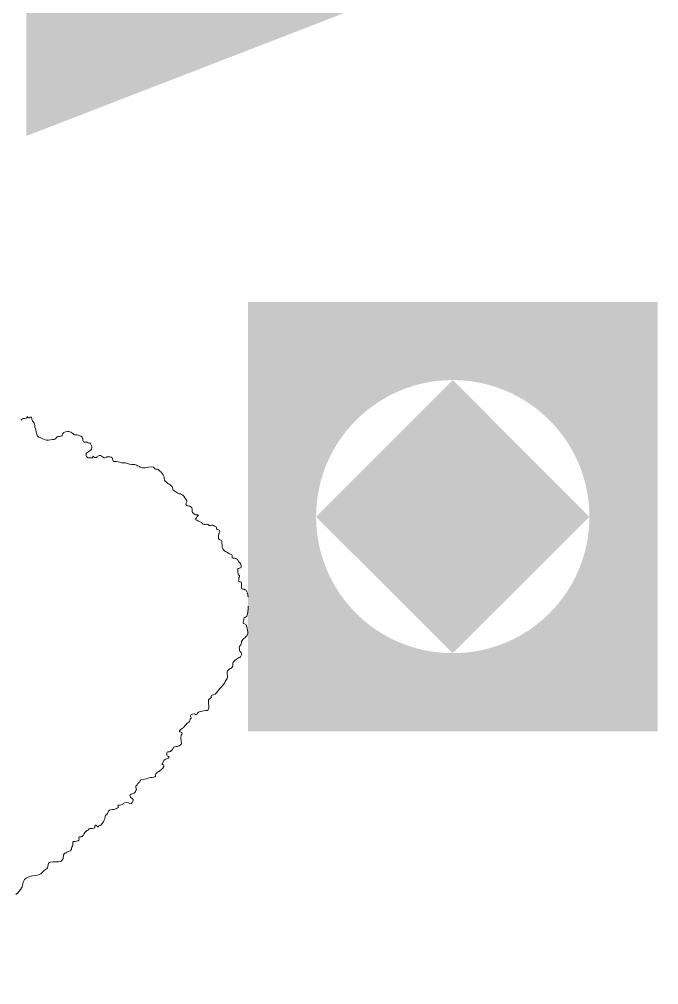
# Model space of a CAD drawing. Header units: millimetres. Extents: x 7106 to 73427, y -466 to 50348.
# Drawn here: x 42432.5 to 42516.8, y 7452.2 to 7579.4 of the extents above; entities that cross this region are included whole.
import ezdxf

# ---------------------------------------------------------------- set-up
doc = ezdxf.new("R2010")
doc.units = ezdxf.units.MM
doc.layers.add('02', color=1, linetype='Continuous')
doc.layers.add('Cotas', color=1, linetype='Continuous')

# ---------------------------------------------------------------- blocks, each defined once
blk = doc.blocks.new('ESTACIÓN DE TRABAJO VIVOTECK')
at = {"layer": '02', "transparency": 33554687}
blk.add_hatch(color=256, dxfattribs=at).paths.add_polyline_path([(-156.82, 2023.07), (-32.6, 1975.07), (-32.6, 1936.81), (-156.82, 1888.75), (-156.82, 1935.8), (-91.55, 1955.97), (-156.82, 1976.07)])
at = {"layer": '02', "transparency": 33554559}
h = blk.add_hatch(color=256, dxfattribs=at)
h.paths.add_polyline_path([(-213.38, 1868.74, 0.208775), (-213.06, 1868.54)], flags=0)
h.paths.add_polyline_path([(-247.13, 1907.79, 0.017813), (-246.83, 1907.91)], flags=0)
h.paths.add_polyline_path([(-241.16, 1904.57), (-240.74, 1904.2)], flags=0)
h.paths.add_polyline_path([(-239.72, 1904.11), (-239.25, 1903.87)], flags=0)
h.paths.add_polyline_path([(-238.55, 1902.82), (-238.28, 1902.41), (-237.78, 1902.11)], flags=0)
h.paths.add_polyline_path([(-236.83, 1901.46), (-236.46, 1900.89), (-235.69, 1900.7)], flags=0)
h.paths.add_polyline_path([(-234.29, 1899.61), (-233.88, 1899.5), (-233.63, 1899.1), (-233.35, 1898.75), (-233.23, 1898.52), (-232.89, 1898.44), (-232.13, 1897.82), (-231.39, 1897.22)], flags=0)
h.paths.add_polyline_path([(-230.34, 1895.99, 0.009659), (-230.81, 1896.39)], flags=0)
h.paths.add_polyline_path([(-229.23, 1894.64), (-228.84, 1894.08), (-227.76, 1893.22), (-227.08, 1892.71)], flags=0)
h.paths.add_polyline_path([(-213.3, 1879.29), (-212.73, 1878.89)], flags=0)
h.paths.add_polyline_path([(-158.5, 1833.25, 0.058787), (-157.84, 1833.16)], flags=0)
h.paths.add_polyline_path([(-113.23, 1798.2), (-113.23, 1796.38)], flags=0)
h.paths.add_polyline_path([(-220.28, 1722.04, 0.004771), (-221.14, 1722.42)], flags=0)
h.paths.add_polyline_path([(-226.5, 1726.93, 0.101359), (-226.96, 1727.49)], flags=0)
h.paths.add_polyline_path([(-226.96, 1727.49), (-227.79, 1727.79)], flags=0)
h.paths.add_polyline_path([(-234.18, 1730.61), (-234.99, 1731.27), (-235.51, 1732.11)], flags=0)
h.paths.add_polyline_path([(-240.63, 1738.19, 0.039421), (-239.62, 1738.16)], flags=0)
h.paths.add_polyline_path([(-240.63, 1738.19), (-241.36, 1738.77), (-242.34, 1739.78), (-243.54, 1740.38), (-244.49, 1740.08)], flags=0)
h.paths.add_polyline_path([(-253.14, 1748.83), (-254.25, 1749.41), (-254.64, 1749.9)], flags=0)
h.paths.add_polyline_path([(-265.67, 1763.61), (-266.25, 1764.36)], flags=0)
h.paths.add_polyline_path([(-265.35, 1770.82), (-264.81, 1771.28)], flags=0)
h.paths.add_polyline_path([(-254.08, 1784.22), (-253.89, 1784.59), (-253.44, 1784.59)], flags=0)
at = {"layer": '02', "transparency": 33554687}
h = blk.add_hatch(color=256, dxfattribs=at)
h.paths.add_polyline_path([(-32.83, 1771.83), (-32.83, 1856.15), (-113.26, 1856.15), (-113.26, 1771.83)], flags=0)
h.paths.add_polyline_path([(-73.05, 1787.18, 0.415371), (-46.21, 1813.94)], flags=0)
h.paths.add_polyline_path([(-99.89, 1813.94, 0.415236), (-73.05, 1787.18)], flags=0)
h.paths.add_polyline_path([(-73.05, 1840.82, 0.413989), (-99.89, 1813.94)], flags=0)
h.paths.add_polyline_path([(-46.21, 1813.94, 0.414124), (-73.05, 1840.82)], flags=0)
h = blk.add_hatch(color=7, dxfattribs=at)
h.paths.add_polyline_path([(-59.66, 1813.94, 0.415113), (-73.05, 1827.4)], flags=0)
h.paths.add_polyline_path([(-73.05, 1800.56, 0.414385), (-59.66, 1813.94)], flags=0)
h.paths.add_polyline_path([(-86.5, 1813.94, 0.412441), (-73.05, 1800.56)], flags=0)
h.paths.add_polyline_path([(-73.05, 1827.4, 0.413179), (-86.5, 1813.94)], flags=0)
at = {"layer": '02', "lineweight": 18}
for points in [[(-157.84, 1833.16), (-157.84, 1833.16), (-157.8, 1832.81), (-157.68, 1832.95)], [(-157.68, 1832.95), (-157.55, 1833.11), (-157.77, 1833.25), (-157.48, 1833.25)], [(-157.48, 1833.25), (-157.19, 1833.25), (-156.78, 1833.29), (-156.74, 1833.35)], [(-156.74, 1833.35), (-156.7, 1833.43), (-156.74, 1833.63), (-156.64, 1833.65)], [(-156.64, 1833.65), (-156.49, 1833.65), (-156.61, 1833.49), (-156.43, 1833.41)], [(-156.43, 1833.41), (-156.26, 1833.35), (-155.82, 1833.69), (-155.77, 1833.43)], [(-155.77, 1833.43), (-155.73, 1833.2), (-155.7, 1832.9), (-155.44, 1832.6)], [(-155.44, 1832.6), (-155.18, 1832.29), (-155.18, 1832.08), (-155.1, 1831.59)], [(-155.1, 1831.59), (-154.98, 1831.1), (-154.87, 1830.78), (-154.78, 1830.4)], [(-154.78, 1830.4), (-154.68, 1830.02), (-154.78, 1829.83), (-154.35, 1829.62)], [(-149.84, 1829.84), (-149.64, 1829.99), (-149.81, 1830.16), (-149.64, 1830.34)], [(-149.64, 1830.34), (-149.48, 1830.58), (-148.71, 1830.81), (-148.45, 1830.68)], [(-148.45, 1830.68), (-148.25, 1830.58), (-147.87, 1830.58), (-147.68, 1830.3)], [(-147.68, 1830.3), (-147.45, 1830.04), (-147.47, 1830.1), (-147.19, 1830.04)], [(-147.19, 1830.04), (-146.91, 1829.99), (-147.01, 1830.16), (-146.63, 1829.99)], [(-146.63, 1829.99), (-146.2, 1829.83), (-145.8, 1829.79), (-145.71, 1829.3)], [(-154.35, 1829.62), (-153.92, 1829.42), (-153.98, 1829.5), (-153.56, 1829.28)], [(-153.56, 1829.28), (-153.16, 1829.06), (-152.65, 1828.92), (-152.02, 1829.06)], [(-152.02, 1829.06), (-151.38, 1829.16), (-151.41, 1829.09), (-151.17, 1829.22)], [(-151.17, 1829.22), (-150.91, 1829.38), (-150.99, 1829.53), (-150.76, 1829.66)], [(-150.76, 1829.66), (-150.52, 1829.75), (-150.04, 1829.75), (-149.84, 1829.84)], [(-145.71, 1829.3), (-145.68, 1828.8), (-145.63, 1828.69), (-145.41, 1828.64)], [(-145.41, 1828.64), (-145.2, 1828.58), (-144.87, 1828.76), (-144.65, 1828.46)], [(-144.65, 1828.46), (-144.45, 1828.24), (-144.24, 1828.69), (-144.19, 1828.3)], [(-144.19, 1828.3), (-144.07, 1827.86), (-143.77, 1827.61), (-143.99, 1827.26)], [(-144.71, 1826.65), (-144.97, 1826.41), (-145.17, 1826.36), (-145.03, 1826.02)], [(-143.99, 1827.26), (-144.19, 1826.96), (-144.47, 1826.85), (-144.71, 1826.65)], [(-145.03, 1826.02), (-144.97, 1825.65), (-144.73, 1825.54), (-144.48, 1825.54)], [(-144.48, 1825.54), (-144.24, 1825.54), (-143.77, 1825.51), (-143.77, 1825.56)], [(-143.77, 1825.56), (-143.83, 1825.64), (-143.68, 1825.98), (-143.61, 1825.78)], [(-143.61, 1825.78), (-143.53, 1825.56), (-143.47, 1825.58), (-143.19, 1825.58)], [(-143.19, 1825.58), (-142.93, 1825.58), (-142.95, 1825.8), (-142.76, 1825.88)], [(-142.76, 1825.88), (-142.59, 1825.98), (-142.36, 1826.05), (-142.02, 1825.88)], [(-142.02, 1825.88), (-141.68, 1825.71), (-141.68, 1825.52), (-141.31, 1825.56)], [(-141.31, 1825.56), (-140.95, 1825.64), (-141.1, 1825.8), (-140.69, 1825.76)], [(-140.69, 1825.76), (-140.29, 1825.73), (-139.95, 1825.68), (-139.84, 1825.36)], [(-139.84, 1825.36), (-139.7, 1825.05), (-139.84, 1824.8), (-139.43, 1824.81)], [(-139.43, 1824.81), (-139, 1824.86), (-138.6, 1824.76), (-138.1, 1824.58)], [(-138.1, 1824.58), (-137.62, 1824.46), (-137.52, 1824.69), (-136.93, 1824.42)], [(-136.93, 1824.42), (-136.41, 1824.18), (-135.77, 1824.26), (-135.51, 1824.24)], [(-135.51, 1824.24), (-135.28, 1824.22), (-135.05, 1823.96), (-134.72, 1823.88)], [(-134.72, 1823.88), (-134.42, 1823.84), (-134.51, 1823.64), (-133.96, 1823.58)], [(-133.96, 1823.58), (-133.4, 1823.53), (-132.12, 1823.88), (-131.82, 1823.68)], [(-131.82, 1823.68), (-131.5, 1823.53), (-131.7, 1823.36), (-131.4, 1823.32)], [(-131.4, 1823.32), (-131.08, 1823.28), (-131.09, 1823.42), (-130.62, 1823.01)], [(-130.62, 1823.01), (-130.21, 1822.58), (-129.9, 1822.25), (-129.79, 1821.96)], [(-129.79, 1821.96), (-129.69, 1821.63), (-129.75, 1821.09), (-129.55, 1820.97)], [(-129.55, 1820.97), (-129.4, 1820.87), (-129.07, 1820.57), (-128.73, 1820.35)], [(-128.73, 1820.35), (-128.41, 1820.08), (-128.12, 1820.03), (-128.08, 1819.63)], [(-128.08, 1819.63), (-128.05, 1819.25), (-127.94, 1819.12), (-127.67, 1818.99)], [(-127.67, 1818.99), (-127.38, 1818.85), (-127.09, 1818.57), (-126.78, 1818.49)], [(-126.78, 1818.49), (-126.43, 1818.41), (-126.13, 1818.41), (-125.89, 1817.99)], [(-125.89, 1817.99), (-125.66, 1817.58), (-125.29, 1817.24), (-125.27, 1817.02)], [(-125.27, 1817.02), (-125.25, 1816.81), (-125.44, 1816.71), (-125.44, 1816.46)], [(-125.44, 1816.46), (-125.42, 1816.19), (-125.17, 1816.09), (-124.91, 1816.05)], [(-124.91, 1816.05), (-124.66, 1816.05), (-124.28, 1815.85), (-124.21, 1815.48)], [(-124.21, 1815.48), (-124.15, 1815.15), (-124.33, 1814.85), (-124.01, 1814.64)], [(-124.01, 1814.64), (-123.71, 1814.46), (-123.61, 1814.27), (-123.52, 1814.33)], [(-123.37, 1813.72), (-123.54, 1813.56), (-123.65, 1813.36), (-123.42, 1813.34)], [(-123.52, 1814.33), (-123.35, 1814.37), (-122.81, 1814.33), (-123.05, 1814.21)], [(-123.42, 1813.34), (-123.24, 1813.33), (-123.03, 1813.04), (-122.81, 1813)], [(-123.05, 1814.21), (-123.31, 1814.05), (-123.24, 1813.94), (-123.37, 1813.72)], [(-122.81, 1813), (-122.56, 1812.94), (-122.44, 1812.91), (-122.28, 1812.69)], [(-122.28, 1812.69), (-122.11, 1812.48), (-122.11, 1812.46), (-121.84, 1812.43)], [(-121.84, 1812.43), (-121.54, 1812.38), (-121.32, 1812.64), (-121.1, 1812.43)], [(-121.1, 1812.43), (-120.89, 1812.22), (-120.97, 1812.2), (-120.6, 1812.24)], [(-120.6, 1812.24), (-120.26, 1812.32), (-120.29, 1812.38), (-120.04, 1812.24)], [(-120.04, 1812.24), (-119.83, 1812.09), (-119.48, 1812.06), (-119.44, 1811.82)], [(-119.44, 1811.82), (-119.38, 1811.6), (-119.52, 1811.62), (-119.24, 1811.46)], [(-119.24, 1811.46), (-118.93, 1811.32), (-118.81, 1811.38), (-118.81, 1811.02)], [(-118.81, 1811.02), (-118.81, 1810.68), (-119.05, 1810.82), (-119.02, 1810.56)], [(-119.02, 1810.56), (-119.02, 1810.3), (-119.12, 1809.66), (-118.93, 1809.52)], [(-118.93, 1809.52), (-118.74, 1809.37), (-118.42, 1809.41), (-118.4, 1809.14)], [(-118.4, 1809.14), (-118.36, 1808.85), (-118.42, 1807.92), (-118.2, 1807.64)], [(-118.2, 1807.64), (-118, 1807.31), (-117.74, 1807.12), (-117.45, 1807.02)], [(-117.45, 1807.02), (-117.16, 1806.9), (-117.29, 1806.86), (-116.9, 1806.7)], [(-116.9, 1806.7), (-116.52, 1806.57), (-116.48, 1806.57), (-116.4, 1806.34)], [(-116.4, 1806.34), (-116.28, 1806.09), (-116.54, 1805.92), (-116.2, 1805.84)], [(-116.2, 1805.84), (-115.88, 1805.74), (-115.76, 1805.88), (-115.5, 1805.7)], [(-115.5, 1805.7), (-115.26, 1805.49), (-115.24, 1805.41), (-115.06, 1805.14)], [(-114.94, 1803.85), (-115.18, 1803.73), (-115.26, 1803.92), (-115.26, 1803.65)], [(-115.26, 1803.65), (-115.26, 1803.31), (-115.2, 1802.79), (-115.18, 1802.59)], [(-115.06, 1805.14), (-114.9, 1804.87), (-114.63, 1804.87), (-114.58, 1804.41)], [(-114.58, 1804.41), (-114.52, 1803.98), (-114.66, 1803.97), (-114.94, 1803.85)], [(-115.09, 1801.71), (-115.04, 1801.52), (-115.2, 1801.37), (-114.99, 1801.23)], [(-115.18, 1802.59), (-115.12, 1802.38), (-114.83, 1802.55), (-114.9, 1802.34)], [(-114.9, 1802.34), (-114.96, 1802.12), (-115.14, 1801.95), (-115.09, 1801.71)], [(-114.99, 1801.23), (-114.79, 1801.09), (-114.61, 1801.25), (-114.56, 1801.01)], [(-114.56, 1801.01), (-114.5, 1800.81), (-114.63, 1799.89), (-114.45, 1799.79)], [(-114.45, 1799.79), (-114.27, 1799.65), (-113.99, 1799.89), (-113.95, 1799.69)], [(-113.95, 1799.69), (-113.88, 1799.53), (-113.6, 1799.65), (-113.54, 1799.43)], [(-113.54, 1799.43), (-113.53, 1799.24), (-113.23, 1798.77), (-113.23, 1798.2)], [(-113.23, 1796.38), (-113.23, 1796.08), (-113.23, 1795.43), (-113.31, 1795.18)], [(-114.02, 1794.1), (-114.09, 1793.98), (-114.1, 1793.65), (-114.1, 1793.65)], [(-113.6, 1794.29), (-113.71, 1794.24), (-113.97, 1794.24), (-114.02, 1794.1)], [(-113.31, 1795.18), (-113.38, 1794.96), (-113.49, 1794.32), (-113.6, 1794.29)], [(-114.1, 1793.65), (-114.1, 1793.65), (-114.24, 1793.45), (-114.24, 1793.2)], [(-114.24, 1793.2), (-114.24, 1792.96), (-114.1, 1792.92), (-113.95, 1792.92)], [(-113.95, 1792.92), (-113.75, 1792.9), (-113.65, 1792.73), (-113.53, 1792.46)], [(-113.53, 1792.46), (-113.36, 1792.12), (-113.3, 1791.15), (-113.31, 1791.04)], [(-113.49, 1790.52), (-113.49, 1790.52), (-113.88, 1790.26), (-114.1, 1790.04)], [(-113.31, 1791.04), (-113.33, 1790.88), (-113.49, 1790.52), (-113.49, 1790.52)], [(-114.79, 1788.7), (-114.94, 1788.61), (-114.99, 1788.23), (-114.96, 1788)], [(-114.56, 1789.23), (-114.56, 1789.02), (-114.66, 1788.8), (-114.79, 1788.7)], [(-114.1, 1790.04), (-114.38, 1789.82), (-114.56, 1789.48), (-114.56, 1789.23)], [(-114.96, 1788), (-114.94, 1787.75), (-114.94, 1787.57), (-114.76, 1787.4)], [(-114.52, 1786.85), (-114.74, 1786.73), (-114.6, 1786.36), (-114.82, 1786.36)], [(-114.76, 1787.4), (-114.6, 1787.26), (-114.33, 1786.99), (-114.52, 1786.85)], [(-116.24, 1785.21), (-116.28, 1784.99), (-116.12, 1784.67), (-116.4, 1784.4)], [(-115.58, 1785.91), (-115.75, 1785.79), (-116.2, 1785.47), (-116.24, 1785.21)], [(-114.82, 1786.36), (-115.04, 1786.36), (-115.4, 1786.11), (-115.58, 1785.91)], [(-117.38, 1783.37), (-117.45, 1783.05), (-117.12, 1782.41), (-117.33, 1782.19)], [(-117.11, 1783.9), (-117.29, 1783.69), (-117.3, 1783.69), (-117.38, 1783.37)], [(-116.4, 1784.4), (-116.66, 1784.13), (-116.93, 1784.13), (-117.11, 1783.9)], [(-117.9, 1781.27), (-118.11, 1780.91), (-118.77, 1780.25), (-119.05, 1779.87)], [(-117.33, 1782.19), (-117.55, 1781.99), (-117.72, 1781.71), (-117.9, 1781.27)], [(-119.72, 1779.13), (-120.14, 1778.93), (-120.51, 1778.93), (-120.51, 1778.7)], [(-119.05, 1779.87), (-119.38, 1779.51), (-119.3, 1779.35), (-119.72, 1779.13)], [(-120.6, 1778.35), (-120.92, 1778.12), (-121.1, 1778.08), (-121.05, 1777.82)], [(-121.05, 1777.82), (-121.05, 1777.56), (-120.92, 1776.88), (-120.97, 1776.61)], [(-120.51, 1778.7), (-120.51, 1778.54), (-120.29, 1778.57), (-120.6, 1778.35)], [(-124.15, 1775.2), (-124.45, 1775.11), (-124.62, 1774.96), (-124.56, 1774.78)], [(-123.52, 1775.11), (-123.65, 1775.22), (-123.79, 1775.29), (-124.15, 1775.2)], [(-123.15, 1775.36), (-123.28, 1775.17), (-123.41, 1774.96), (-123.52, 1775.11)], [(-122.62, 1775.73), (-123.03, 1775.67), (-123.05, 1775.52), (-123.15, 1775.36)], [(-121.3, 1775.92), (-121.62, 1775.87), (-122.21, 1775.85), (-122.62, 1775.73)], [(-120.97, 1776.61), (-120.99, 1776.29), (-120.98, 1776), (-121.3, 1775.92)], [(-125.29, 1773.36), (-125.44, 1773.07), (-125.57, 1773.02), (-125.81, 1772.72)], [(-124.77, 1773.74), (-124.91, 1773.52), (-125.12, 1773.64), (-125.29, 1773.36)], [(-124.51, 1774.32), (-124.67, 1774.2), (-124.62, 1774), (-124.77, 1773.74)], [(-124.56, 1774.78), (-124.48, 1774.6), (-124.37, 1774.44), (-124.51, 1774.32)], [(-126.37, 1772.23), (-126.63, 1771.98), (-126.89, 1771.8), (-126.62, 1771.71)], [(-126.62, 1771.71), (-126.35, 1771.6), (-126.18, 1771.63), (-126.21, 1771.36)], [(-126.21, 1771.36), (-126.25, 1771.07), (-126.35, 1771.14), (-126.41, 1770.92)], [(-125.81, 1772.72), (-126.06, 1772.42), (-126.11, 1772.48), (-126.37, 1772.23)], [(-126.37, 1769.77), (-126.35, 1769.44), (-126.18, 1769.37), (-126.55, 1769.15)], [(-126.41, 1770.92), (-126.49, 1770.64), (-126.41, 1770.13), (-126.37, 1769.77)], [(-129.17, 1767.59), (-129.13, 1767.29), (-129.32, 1767.12), (-129.13, 1767.01)], [(-128.65, 1767.79), (-128.91, 1767.76), (-129.17, 1767.91), (-129.17, 1767.59)], [(-127.97, 1768.47), (-128.28, 1768.03), (-128.39, 1767.83), (-128.65, 1767.79)], [(-127.38, 1768.81), (-127.69, 1768.76), (-127.67, 1768.92), (-127.97, 1768.47)], [(-126.55, 1769.15), (-126.89, 1768.87), (-127.01, 1768.81), (-127.38, 1768.81)], [(-129.93, 1765.8), (-129.96, 1765.49), (-130.25, 1765.43), (-130.11, 1765.33)], [(-129.44, 1766.35), (-129.74, 1766.15), (-129.9, 1766.07), (-129.93, 1765.8)], [(-128.84, 1766.67), (-128.99, 1766.5), (-129.12, 1766.5), (-129.44, 1766.35)], [(-129.13, 1767.01), (-128.95, 1766.91), (-128.67, 1766.82), (-128.84, 1766.67)], [(-130.71, 1763.95), (-131.01, 1763.89), (-131.17, 1763.67), (-131.33, 1763.44)], [(-129.82, 1764.89), (-130.05, 1764.52), (-130.43, 1764.05), (-130.71, 1763.95)], [(-130.11, 1765.33), (-129.99, 1765.26), (-129.63, 1765.24), (-129.82, 1764.89)], [(-134.6, 1761.85), (-134.83, 1761.68), (-135.01, 1761.49), (-135.02, 1761.32)], [(-134.3, 1762.27), (-134.48, 1762.13), (-134.39, 1762.07), (-134.6, 1761.85)], [(-132.92, 1762.6), (-133.17, 1762.42), (-134.07, 1762.42), (-134.3, 1762.27)], [(-131.78, 1762.79), (-132.2, 1762.74), (-132.62, 1762.79), (-132.92, 1762.6)], [(-131.33, 1763.44), (-131.45, 1763.16), (-131.4, 1762.81), (-131.78, 1762.79)], [(-135.26, 1760.19), (-135.44, 1759.87), (-135.51, 1759.63), (-135.74, 1759.6)], [(-135.02, 1761.32), (-135.05, 1761.13), (-135.32, 1761.22), (-135.32, 1760.94)], [(-135.32, 1760.94), (-135.32, 1760.69), (-135.05, 1760.54), (-135.26, 1760.19)], [(-135.74, 1759.6), (-136, 1759.5), (-136.46, 1759.44), (-136.44, 1759.18)], [(-136.44, 1759.18), (-136.38, 1758.91), (-136.28, 1758.79), (-136.07, 1758.66)], [(-135.86, 1758.07), (-136.06, 1757.74), (-136.24, 1757.45), (-136.44, 1757.66)], [(-136.07, 1758.66), (-135.89, 1758.56), (-135.66, 1758.39), (-135.86, 1758.07)], [(-140.47, 1756.3), (-140.75, 1756.1), (-140.79, 1755.65), (-141, 1755.48)], [(-139.24, 1756.58), (-139.69, 1756.33), (-140.19, 1756.52), (-140.47, 1756.3)], [(-138.82, 1756.76), (-139.1, 1756.7), (-138.82, 1756.85), (-139.24, 1756.58)], [(-138.8, 1757.22), (-138.82, 1757), (-138.6, 1756.85), (-138.82, 1756.76)], [(-138.15, 1757.39), (-138.38, 1757.26), (-138.76, 1757.41), (-138.8, 1757.22)], [(-137.62, 1757.72), (-137.66, 1757.51), (-137.96, 1757.51), (-138.15, 1757.39)], [(-136.44, 1757.66), (-136.64, 1757.85), (-137.58, 1757.86), (-137.62, 1757.72)], [(-141.52, 1754.34), (-141.58, 1754.01), (-141.72, 1753.96), (-141.86, 1753.78)], [(-141.33, 1754.94), (-141.35, 1754.61), (-141.46, 1754.62), (-141.52, 1754.34)], [(-141, 1755.48), (-141.25, 1755.32), (-141.28, 1755.26), (-141.33, 1754.94)], [(-144.9, 1752.32), (-145.12, 1752.21), (-144.98, 1752.32), (-145.29, 1751.95)], [(-144.48, 1752.63), (-144.64, 1752.44), (-144.68, 1752.39), (-144.9, 1752.32)], [(-143.53, 1752.77), (-143.85, 1752.73), (-144.35, 1752.82), (-144.48, 1752.63)], [(-143.34, 1753.24), (-143.37, 1753.01), (-143.21, 1752.82), (-143.53, 1752.77)], [(-142.85, 1753.14), (-143.02, 1753.35), (-143.29, 1753.49), (-143.34, 1753.24)], [(-142.57, 1753.26), (-142.7, 1753.06), (-142.67, 1752.93), (-142.85, 1753.14)], [(-142.29, 1753.3), (-142.5, 1753.3), (-142.46, 1753.45), (-142.57, 1753.26)], [(-141.86, 1753.78), (-142.02, 1753.61), (-142.11, 1753.3), (-142.29, 1753.3)], [(-146.47, 1750.86), (-146.39, 1750.57), (-146.36, 1750.53), (-146.64, 1750.33)], [(-145.99, 1751.06), (-146.29, 1751.08), (-146.55, 1751.17), (-146.47, 1750.86)], [(-145.29, 1751.95), (-145.62, 1751.54), (-145.69, 1751.02), (-145.99, 1751.06)], [(-148.03, 1748.48), (-148.11, 1748.23), (-148.56, 1748.35), (-148.85, 1748.07)], [(-147.75, 1749.23), (-147.87, 1748.99), (-147.92, 1748.7), (-148.03, 1748.48)], [(-147.65, 1750.05), (-147.65, 1749.79), (-147.62, 1749.49), (-147.75, 1749.23)], [(-146.64, 1750.33), (-146.97, 1750.15), (-147.65, 1750.27), (-147.65, 1750.05)], [(-149.68, 1746.62), (-149.84, 1746.32), (-149.98, 1746.27), (-150.46, 1746.18)], [(-149.48, 1747.56), (-149.56, 1747.23), (-149.51, 1746.88), (-149.68, 1746.62)], [(-148.85, 1748.07), (-149.12, 1747.83), (-149.4, 1747.95), (-149.48, 1747.56)], [(-152.77, 1744.83), (-153.04, 1744.71), (-153.2, 1744.6), (-153.5, 1744.26)], [(-152.41, 1745.89), (-152.58, 1745.5), (-152.48, 1744.93), (-152.77, 1744.83)], [(-150.46, 1746.18), (-150.96, 1746.08), (-152.24, 1746.32), (-152.41, 1745.89)], [(-156.46, 1743.18), (-157.04, 1742.86), (-157.34, 1742.58), (-157.42, 1742.16)], [(-154.58, 1743.54), (-155.1, 1743.4), (-155.85, 1743.5), (-156.46, 1743.18)], [(-153.5, 1744.26), (-153.82, 1743.96), (-154.09, 1743.68), (-154.58, 1743.54)], [(-157.77, 1741.04), (-158.07, 1740.73), (-158.19, 1740.2), (-158.83, 1739.76)], [(-157.42, 1742.16), (-157.52, 1741.72), (-157.48, 1741.36), (-157.77, 1741.04)]]:
    blk.add_open_spline(points, degree=3, dxfattribs=at)

msp = doc.modelspace()

# ---------------------------------------------------------------- block references
at = {"layer": 'Cotas', "xscale": 0.6706941871998696, "yscale": 0.6706941871998696, "zscale": 0.6706941871998696}
msp.add_blockref('ESTACIÓN DE TRABAJO VIVOTECK', (42538.62, 6297.25), dxfattribs=at)

doc.saveas('drawing.dxf')
